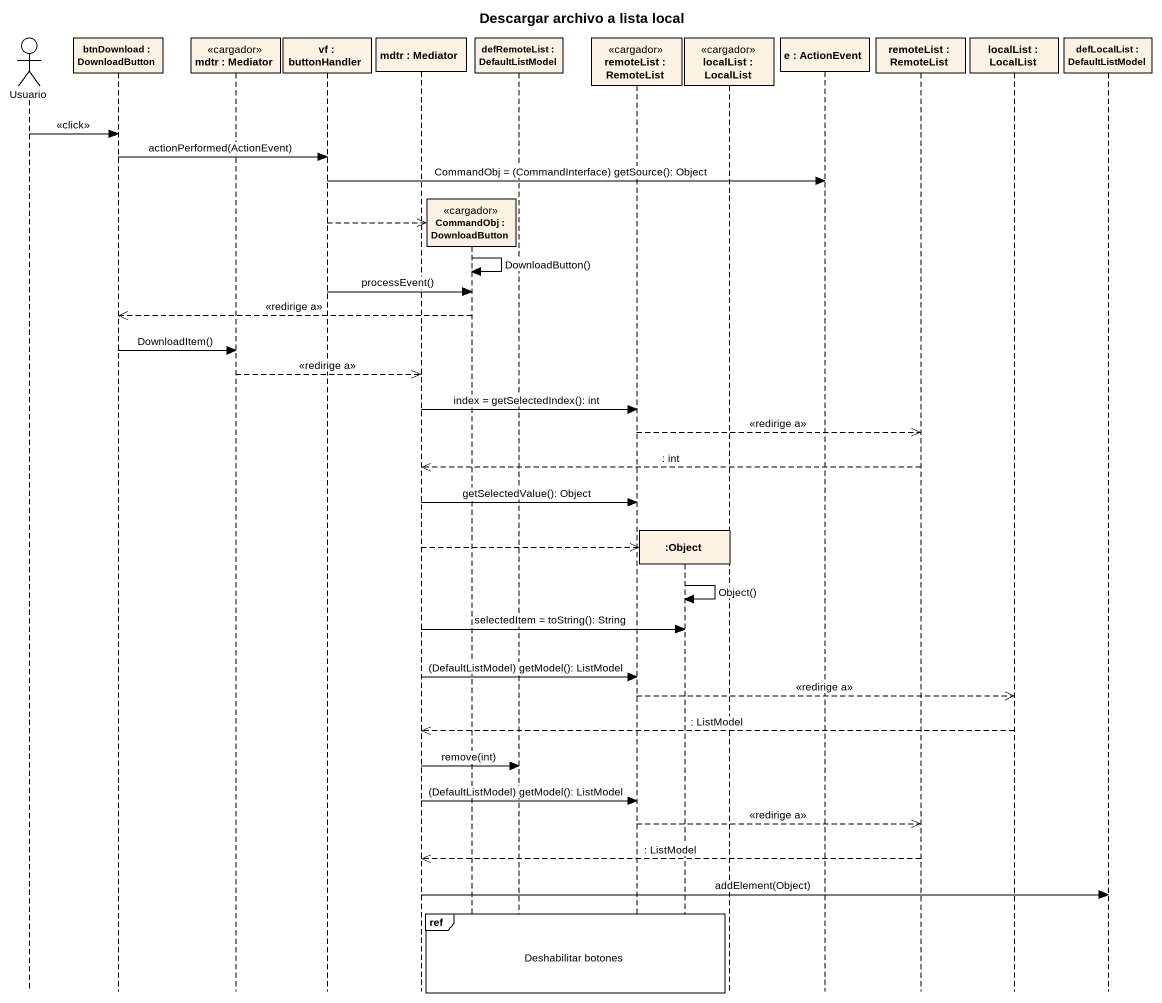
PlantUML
@startuml
title Descargar archivo a lista local
hide footbox
actor Usuario
participant "btnDownload : DownloadButton" as btnDownload
participant "mdtr : Mediator" as mdtr <<cargador>>
participant "vf : buttonHandler" as vf
participant "mdtr : Mediator" as mdtr_2
participant "CommandObj : DownloadButton" as CommandObj <<cargador>>
participant "defRemoteList : DefaultListModel" as defRemoteList
participant "remoteList : RemoteList" as remoteList <<cargador>>
participant ":Object" as Object_
participant "localList : LocalList" as localList <<cargador>>
participant "e : ActionEvent" as e
participant "remoteList : RemoteList" as remoteList_2
participant "localList : LocalList" as localList_2
participant "defLocalList : DefaultListModel" as defLocalList

Usuario -> btnDownload : <<click>>
btnDownload -> vf : actionPerformed(ActionEvent)
vf -> e : CommandObj = (CommandInterface) getSource(): Object
vf -->> CommandObj **
CommandObj -> CommandObj : DownloadButton()
vf -> CommandObj : processEvent()
CommandObj -->> btnDownload : <<redirige a>>
btnDownload -> mdtr : DownloadItem()
mdtr -->> mdtr_2 : <<redirige a>>
mdtr_2 -> remoteList : index = getSelectedIndex(): int
remoteList -->> remoteList_2 : <<redirige a>>
remoteList_2 -->> mdtr_2 : : int
mdtr_2 -> remoteList : getSelectedValue(): Object
mdtr_2 -->> Object_ **
Object_ -> Object_ : Object()
mdtr_2 -> Object_ : selectedItem = toString(): String
mdtr_2 -> remoteList : (DefaultListModel) getModel(): ListModel
remoteList -->> localList_2 : <<redirige a>>
localList_2 -->> mdtr_2 : : ListModel
mdtr_2 -> defRemoteList : remove(int)
mdtr_2 -> remoteList : (DefaultListModel) getModel(): ListModel
remoteList -->> remoteList_2 : <<redirige a>>
remoteList_2 -->> mdtr_2 : : ListModel
mdtr_2 -> defLocalList : addElement(Object)
ref over CommandObj, defRemoteList, remoteList, Object_ : Deshabilitar botones
@enduml
